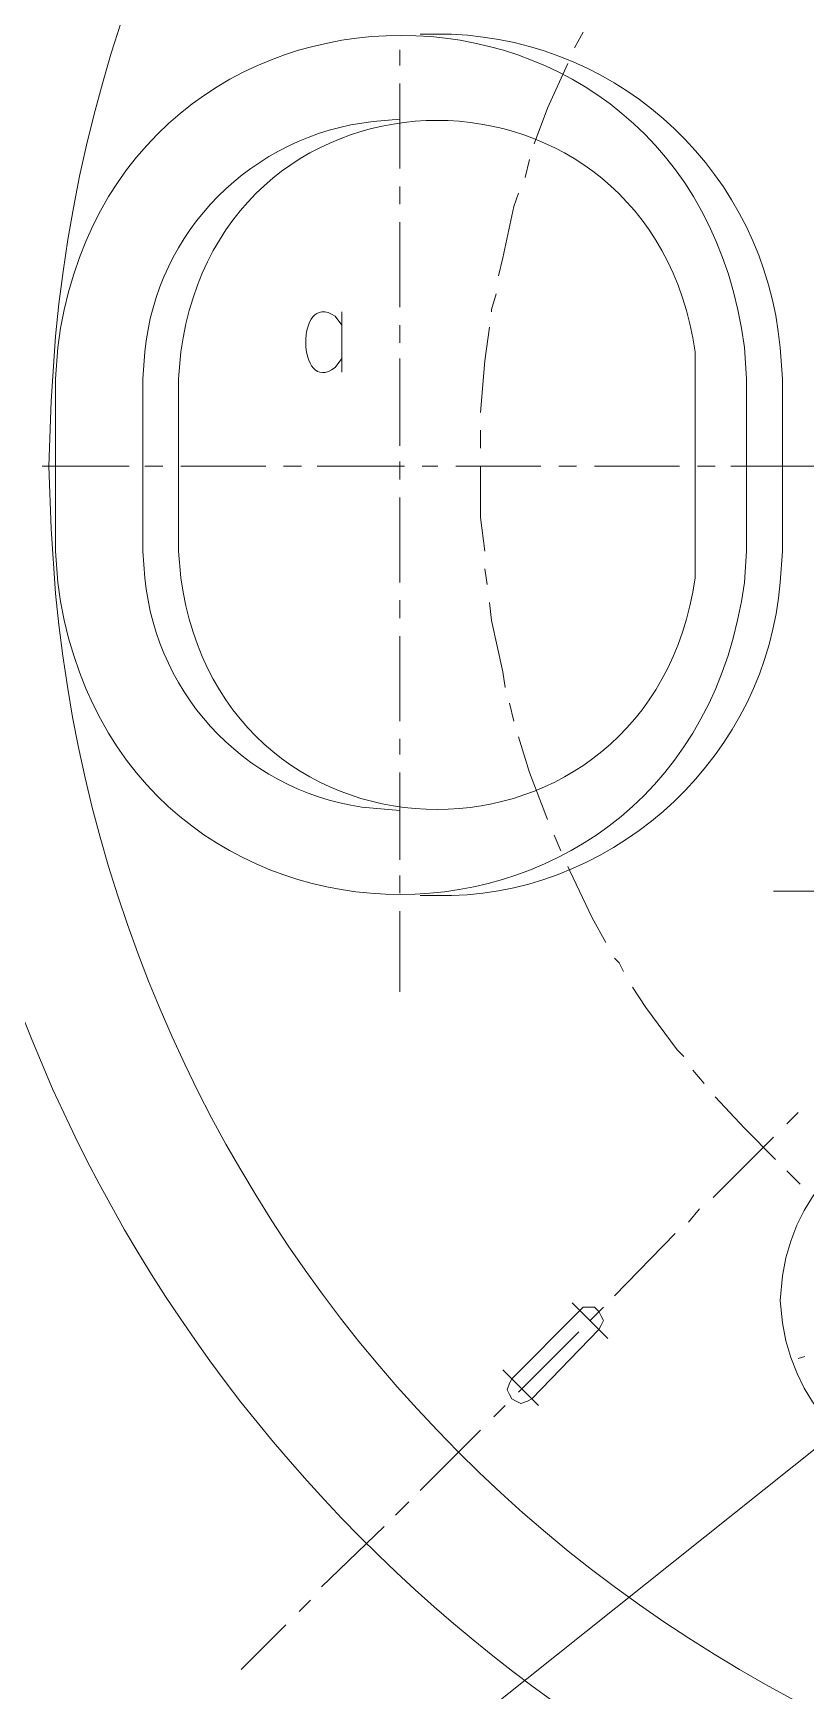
# Model space of a CAD drawing. Header units: millimetres. Extents: x 0 to 819, y 0 to 1152.
# Drawn here: x 160 to 222.2, y 319.4 to 452.8 of the extents above; entities that cross this region are included whole.
import ezdxf

# ---------------------------------------------------------------- set-up
doc = ezdxf.new("R2010")
doc.units = ezdxf.units.MM
doc.layers.add('1', color=7, linetype='Continuous')

msp = doc.modelspace()

# ---------------------------------------------------------------- linework, layer by layer
at = {"layer": '1', "color": 0, "lineweight": 9}
for points in [[(204.3, 452.841732), (203.58, 451.581732)], [(189.54, 450.141732), (189.54, 451.401732)], [(203.04, 450.321732), (201.42, 446.721732), (200.34, 443.841732)], [(189.54, 441.861732), (189.54, 448.701732)], [(199.98, 442.581732), (199.62, 441.141732)], [(189.54, 438.981732), (189.54, 440.421732)], [(199.08, 439.881732), (198.72, 438.801732), (197.82, 434.661732), (197.46, 433.221732)], [(189.54, 430.701732), (189.54, 437.541732)], [(197.28, 431.781732), (196.92, 430.521732), (196.92, 430.341732)], [(184.86, 430.341732), (184.86, 425.481732)], [(189.54, 427.821732), (189.54, 429.261732)], [(196.74, 429.081732), (196.38, 426.381732), (196.02, 422.241732)], [(189.54, 419.541732), (189.54, 426.561732)], [(196.02, 420.801732), (196.02, 419.361732)], [(167.76, 417.921732), (160.74, 417.921732)], [(170.46, 417.921732), (169.02, 417.921732)], [(178.74, 417.921732), (171.9, 417.921732)], [(181.62, 417.921732), (180.18, 417.921732)], [(189.9, 417.921732), (182.88, 417.921732)], [(189.54, 416.841732), (189.54, 418.281732)], [(192.6, 417.921732), (191.34, 417.921732)], [(200.88, 417.921732), (194.04, 417.921732)], [(196.02, 417.921732), (196.02, 413.781732), (196.38, 411.081732)], [(203.76, 417.921732), (202.32, 417.921732)], [(212.04, 417.921732), (205.2, 417.921732)], [(214.92, 417.921732), (213.48, 417.921732)], [(223.2, 417.921732), (216.18, 417.921732)], [(189.54, 408.561732), (189.54, 415.401732)], [(196.38, 409.641732), (196.38, 409.641732), (196.56, 408.381732)], [(189.54, 405.681732), (189.54, 407.121732)], [(196.74, 406.941732), (196.92, 405.501732), (197.82, 401.361732), (198, 400.101732)], [(189.54, 397.401732), (189.54, 404.241732)], [(198.36, 398.841732), (198.72, 397.401732)], [(199.08, 396.141732), (199.98, 393.261732), (201.42, 389.481732)], [(189.54, 394.701732), (189.54, 395.961732)], [(189.54, 386.241732), (189.54, 393.261732)], [(201.96, 388.221732), (202.5, 386.961732)], [(203.04, 385.701732), (203.22, 385.341732), (205.02, 381.561732), (206.1, 379.581732)], [(189.54, 383.541732), (189.54, 384.981732)], [(219.6, 383.721732), (234.72, 383.721732)], [(189.54, 375.621732), (189.54, 382.101732)], [(206.82, 378.321732), (207.18, 377.961732), (207.54, 377.241732)], [(208.26, 375.981732), (209.34, 374.361732), (211.86, 370.941732), (212.4, 370.401732)], [(213.12, 369.321732), (214.02, 368.241732)], [(214.92, 367.161732), (217.26, 364.641732), (219.78, 362.121732)], [(220.68, 365.001732), (221.58, 365.901732)], [(214.74, 359.061732), (219.6, 363.921732)], [(220.68, 361.221732), (221.76, 360.141732)], [(212.76, 357.081732), (213.66, 358.161732)], [(206.82, 351.141732), (211.68, 356.181732)], [(206.28, 347.721732), (203.4, 350.601732)], [(204.84, 349.161732), (205.92, 350.241732)], [(235.44, 348.801732), (154.62, 284.361732), (140.76, 284.361732)], [(199.08, 343.401732), (203.94, 348.261732)], [(221.58, 346.101732), (222.12, 346.281732)], [(200.7, 342.321732), (197.82, 345.201732)], [(197.1, 341.421732), (198, 342.321732)], [(191.16, 335.481732), (196.02, 340.341732)], [(189.18, 333.501732), (190.26, 334.581732)], [(183.24, 327.741732), (188.28, 332.601732)], [(181.44, 325.761732), (182.34, 326.661732)], [(176.76, 321.081732), (180.36, 324.681732)]]:
    msp.add_lwpolyline(points, dxfattribs=at)
at = {"layer": '1', "color": 0, "lineweight": 18}
for points in [[(161.82, 424.941732), (161.82, 411.081732)], [(168.84, 424.941732), (168.84, 411.081732)], [(171.72, 424.941732), (171.72, 411.081732)], [(213.3, 424.941732), (213.3, 411.081732)], [(217.44, 424.941732), (217.44, 411.081732)], [(220.32, 424.941732), (220.32, 411.081732)], [(203.94, 349.881732), (198.54, 344.481732)], [(205.56, 348.441732), (205.74, 348.801732), (205.92, 349.161732), (205.74, 349.521732), (205.56, 349.881732), (205.2, 350.241732), (204.84, 350.241732), (204.3, 350.241732), (203.94, 349.881732)], [(205.56, 348.441732), (200.16, 342.861732)], [(198.54, 344.481732), (198.36, 344.121732), (198.18, 343.581732), (198.36, 343.221732), (198.54, 342.861732), (198.9, 342.681732), (199.26, 342.501732), (199.8, 342.681732), (200.16, 342.861732)]]:
    msp.add_lwpolyline(points, dxfattribs=at)
for points, knots in [([(364.14, 501.081732), (364.14, 501.081732), (360.36, 504.861732), (360.36, 504.861732), (360.36, 504.861732), (356.58, 508.641732), (356.58, 508.641732), (280.44, 576.861732), (161.1, 530.421732), (151.38, 428.721732), (151.38, 428.721732), (151.02, 423.321732), (151.02, 423.321732), (151.02, 423.321732), (150.84, 418.101732), (150.84, 418.101732), (151.92, 315.861732), (266.76, 259.161732), (348.48, 320.721732), (348.48, 320.721732), (352.62, 323.961732), (352.62, 323.961732), (352.62, 323.961732), (356.58, 327.561732), (356.58, 327.561732)], [0, 0, 0, 0, 1, 1, 1, 2, 2, 2, 3, 3, 3, 4, 4, 4, 5, 5, 5, 6, 6, 6, 7, 7, 7, 8, 8, 8, 8]), ([(386.1, 417.921732), (386.1, 417.921732), (385.92, 423.141732), (385.92, 423.141732), (385.92, 423.141732), (385.56, 428.361732), (385.56, 428.361732), (385.56, 428.361732), (385.02, 433.581732), (385.02, 433.581732), (377.28, 487.221732), (333, 527.721732), (278.82, 530.241732), (278.82, 530.241732), (273.6, 530.421732), (273.6, 530.421732), (273.6, 530.421732), (268.38, 530.241732), (268.38, 530.241732), (212.22, 527.541732), (167.04, 484.341732), (161.82, 428.361732), (161.82, 428.361732), (161.46, 423.141732), (161.46, 423.141732), (161.46, 423.141732), (161.28, 417.921732), (161.28, 417.921732), (161.28, 417.921732), (161.46, 412.881732), (161.46, 412.881732), (161.46, 412.881732), (161.82, 407.661732), (161.82, 407.661732), (166.86, 353.841732), (209.34, 311.181732), (263.34, 306.141732), (263.34, 306.141732), (268.38, 305.781732), (268.38, 305.781732), (268.38, 305.781732), (273.6, 305.601732), (273.6, 305.601732), (329.76, 305.781732), (377.1, 347.001732), (385.02, 402.441732), (385.02, 402.441732), (385.56, 407.661732), (385.56, 407.661732), (385.56, 407.661732), (385.92, 412.881732), (385.92, 412.881732), (385.92, 412.881732), (386.1, 417.921732), (386.1, 417.921732)], [0, 0, 0, 0, 1, 1, 1, 2, 2, 2, 3, 3, 3, 4, 4, 4, 5, 5, 5, 6, 6, 6, 7, 7, 7, 8, 8, 8, 9, 9, 9, 10, 10, 10, 11, 11, 11, 12, 12, 12, 13, 13, 13, 14, 14, 14, 15, 15, 15, 16, 16, 16, 17, 17, 17, 18, 18, 18, 18]), ([(217.44, 424.941732), (217.44, 424.941732), (217.26, 427.461732), (217.26, 427.461732), (212.94, 460.941732), (166.32, 460.941732), (162, 427.461732), (162, 427.461732), (161.82, 424.941732), (161.82, 424.941732)], [0, 0, 0, 0, 1, 1, 1, 2, 2, 2, 3, 3, 3, 3]), ([(220.32, 424.941732), (220.32, 424.941732), (220.14, 427.461732), (220.14, 427.461732), (218.88, 441.321732), (207.54, 452.121732), (193.68, 452.661732), (193.68, 452.661732), (191.16, 452.661732), (191.16, 452.661732)], [0, 0, 0, 0, 1, 1, 1, 2, 2, 2, 3, 3, 3, 3]), ([(213.3, 424.941732), (213.3, 424.941732), (213.3, 427.101732), (213.3, 427.101732), (209.7, 451.941732), (175.32, 451.941732), (171.9, 427.101732), (171.9, 427.101732), (171.72, 424.941732), (171.72, 424.941732)], [0, 0, 0, 0, 1, 1, 1, 2, 2, 2, 3, 3, 3, 3]), ([(189.54, 445.821732), (189.54, 445.821732), (187.38, 445.641732), (187.38, 445.641732), (177.66, 444.561732), (169.92, 436.821732), (169.02, 427.101732), (169.02, 427.101732), (168.84, 424.941732), (168.84, 424.941732)], [0, 0, 0, 0, 1, 1, 1, 2, 2, 2, 3, 3, 3, 3]), ([(161.82, 411.081732), (161.82, 411.081732), (162, 408.561732), (162, 408.561732), (166.32, 375.081732), (212.76, 375.081732), (217.26, 408.561732), (217.26, 408.561732), (217.44, 411.081732), (217.44, 411.081732)], [0, 0, 0, 0, 1, 1, 1, 2, 2, 2, 3, 3, 3, 3]), ([(168.84, 411.081732), (168.84, 411.081732), (169.02, 408.921732), (169.02, 408.921732), (169.92, 399.201732), (177.66, 391.281732), (187.38, 390.381732), (187.38, 390.381732), (189.54, 390.201732), (189.54, 390.201732)], [0, 0, 0, 0, 1, 1, 1, 2, 2, 2, 3, 3, 3, 3]), ([(171.72, 411.081732), (171.72, 411.081732), (171.9, 408.921732), (171.9, 408.921732), (175.32, 384.081732), (209.7, 384.081732), (213.3, 408.921732), (213.3, 408.921732), (213.3, 411.081732), (213.3, 411.081732)], [0, 0, 0, 0, 1, 1, 1, 2, 2, 2, 3, 3, 3, 3]), ([(191.16, 383.361732), (191.16, 383.361732), (193.68, 383.361732), (193.68, 383.361732), (207.36, 383.721732), (219.06, 394.881732), (220.14, 408.561732), (220.14, 408.561732), (220.32, 411.081732), (220.32, 411.081732)], [0, 0, 0, 0, 1, 1, 1, 2, 2, 2, 3, 3, 3, 3]), ([(249.3, 350.781732), (249.3, 350.781732), (249.12, 352.761732), (249.12, 352.761732), (249.12, 352.761732), (248.76, 354.561732), (248.76, 354.561732), (244.08, 370.041732), (222.84, 368.601732), (220.32, 352.761732), (220.32, 352.761732), (220.14, 350.781732), (220.14, 350.781732), (220.14, 350.781732), (220.32, 348.981732), (220.32, 348.981732), (222.84, 333.141732), (244.26, 331.881732), (248.76, 347.181732), (248.76, 347.181732), (249.12, 348.981732), (249.12, 348.981732), (249.12, 348.981732), (249.3, 350.781732), (249.3, 350.781732)], [0, 0, 0, 0, 1, 1, 1, 2, 2, 2, 3, 3, 3, 4, 4, 4, 5, 5, 5, 6, 6, 6, 7, 7, 7, 8, 8, 8, 8])]:
    msp.add_open_spline(points, degree=3, knots=knots, dxfattribs=at)
at = {"layer": '1', "color": 0, "lineweight": 9}
msp.add_open_spline([(184.86, 429.261732), (184.86, 429.261732), (184.32, 429.981732), (184.32, 429.981732), (181.08, 432.141732), (181.26, 423.501732), (184.32, 425.841732), (184.32, 425.841732), (184.86, 426.561732), (184.86, 426.561732)], degree=3, knots=[0, 0, 0, 0, 1, 1, 1, 2, 2, 2, 3, 3, 3, 3], dxfattribs=at)

doc.saveas('drawing.dxf')
